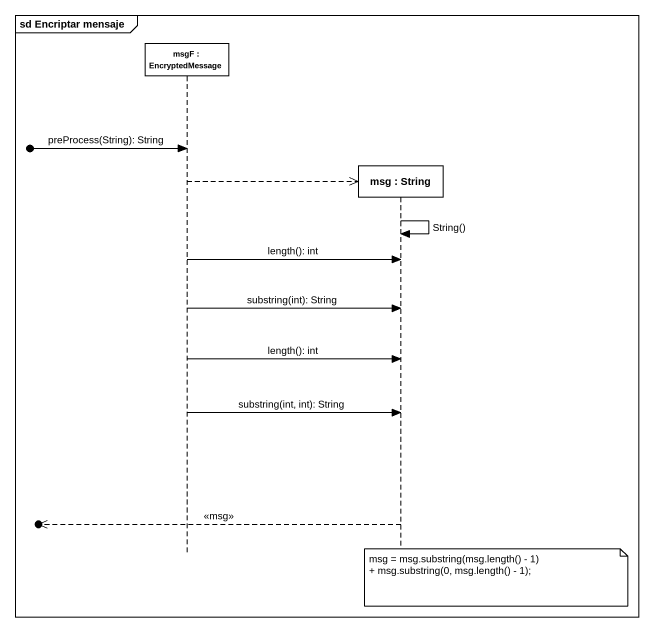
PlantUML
@startuml
mainframe sd Encriptar mensaje
hide footbox
participant "msgF : EncryptedMessage" as msgF
participant "msg : String" as msg

[o-> msgF : preProcess(String): String
msgF -->> msg **
msg -> msg : String()
msgF -> msg : length(): int
msgF -> msg : substring(int): String
msgF -> msg : length(): int
msgF -> msg : substring(int, int): String
[o<<-- msg : <<msg>>
note over msg
  msg = msg.substring(msg.length() - 1)
  + msg.substring(0, msg.length() - 1);
end note
@enduml
